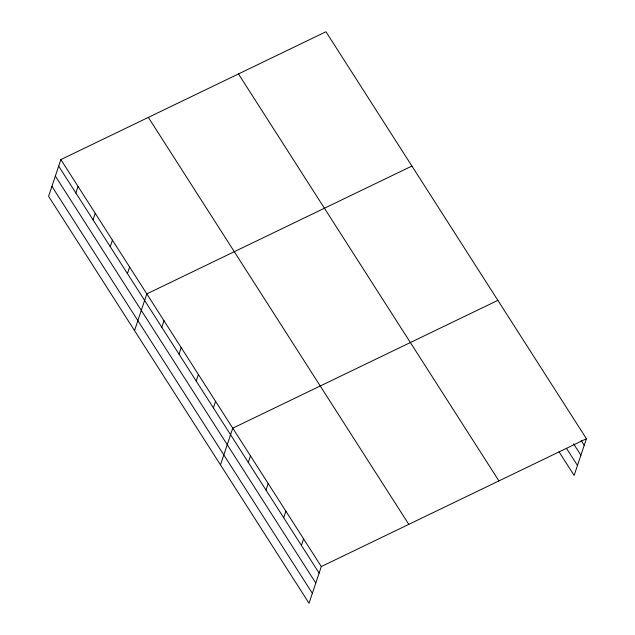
<?xml version="1.0" encoding="UTF-8"?>
<svg xmlns="http://www.w3.org/2000/svg" width="635" height="635" viewBox="0 0 635 635"><rect width="100%" height="100%" fill="white"/><g stroke="black" fill="none" stroke-linecap="round" stroke-linejoin="round"><path stroke-width="0.95" d="M60.865 159.583L48.585 196.286L309.031 603.25L321.31 566.547L586.415 438.714L325.969 31.75L60.865 159.583L321.31 566.547M75.867 192.984L78.057 186.444M93.051 219.845L95.242 213.304M110.244 246.705L112.435 240.165M127.429 273.566L129.619 267.025M134.533 330.581L146.812 293.886L411.917 166.052M161.814 327.287L163.997 320.738M178.999 354.147L181.189 347.599M196.191 381.008L198.382 374.459M213.376 407.868L215.567 401.32M220.48 464.883L232.759 428.18L497.864 300.347M248.277 462.399L250.468 455.859M265.986 490.069L268.176 483.529M283.702 517.747L285.885 511.199M301.411 545.417L303.601 538.877M586.415 438.714L574.135 475.417L559.03 451.81M581.096 440.38L584.224 445.262M573.603 443.817L580.898 455.216M566.523 448.373L577.469 465.463M238.482 73.938L498.927 480.901M148.352 117.396L408.797 524.367M58.674 166.124L319.119 573.095M55.348 176.078L315.793 583.049M51.911 186.333L312.356 593.296"/></g></svg>
